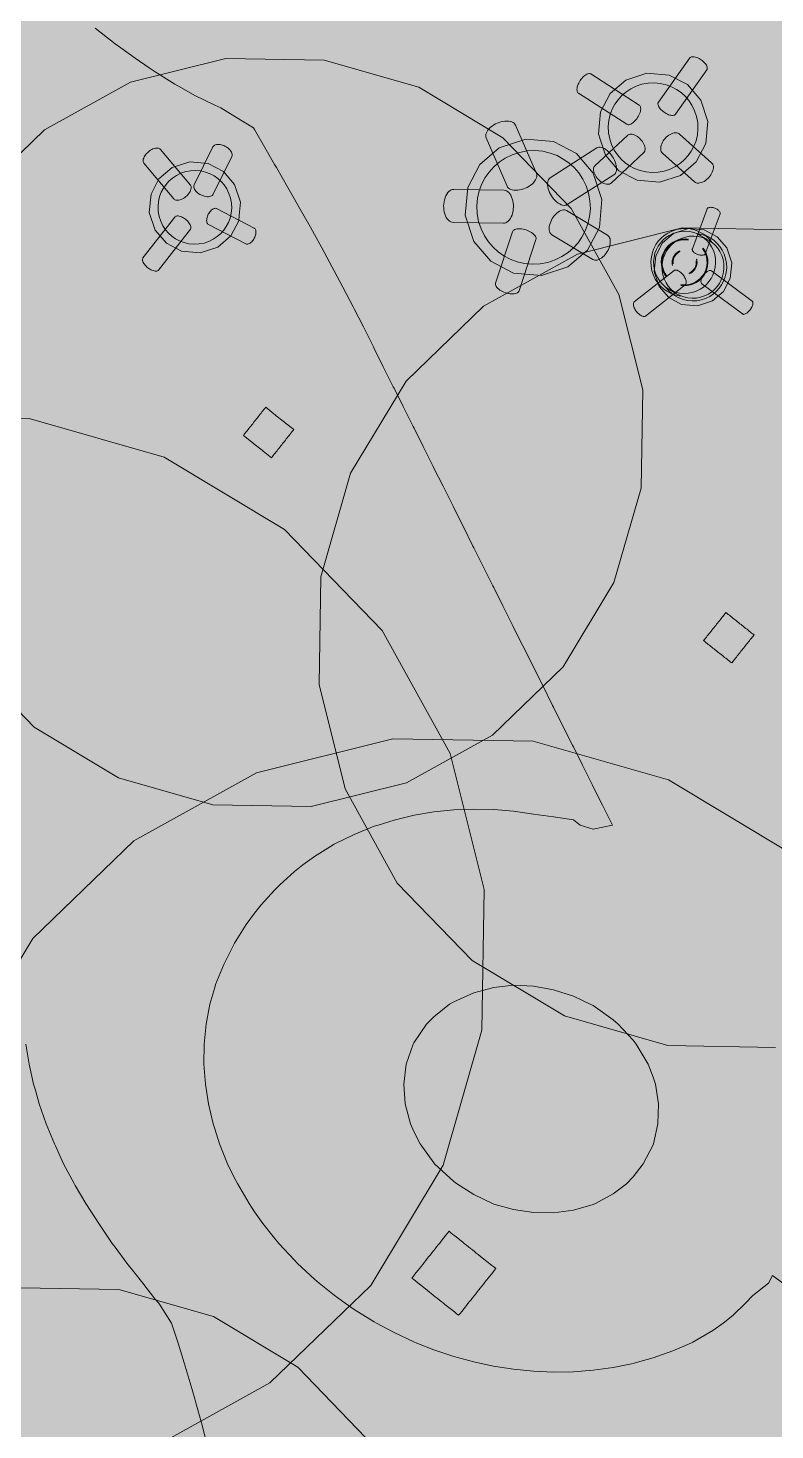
# Model space of a CAD drawing. Header units: millimetres. Extents: x -146962 to 322503, y -183624 to 284367.
# Drawn here: x 111258 to 115007, y 33563 to 40599 of the extents above; entities that cross this region are included whole.
import ezdxf

# ---------------------------------------------------------------- set-up
doc = ezdxf.new("R2010")
doc.units = ezdxf.units.MM
doc.layers.add('06_部屋の色', color=8, linetype='Continuous', lineweight=0)
doc.layers.add('30_敷地・外構', color=8, linetype='Continuous', lineweight=9)

msp = doc.modelspace()

# ---------------------------------------------------------------- hatches: boundary and pattern name
at = {"layer": '06_部屋の色', "true_color": 0xdde9cf}
msp.add_hatch(color=8, dxfattribs=at).paths.add_polyline_path([(83510.2, 29400.8), (83510.3, 31670.6), (83754.2, 32064.6), (83999.1, 32458.1), (84244.9, 32850.9), (84491.7, 33243.1), (84739.4, 33634.8), (84988.1, 34025.8), (85237.8, 34416.3), (85488.3, 34806.1), (85739.9, 35195.3), (85992.4, 35583.9), (86245.8, 35971.8), (86500.2, 36359.2), (86755.5, 36745.9), (87011.8, 37132), (87269, 37517.5), (87527.2, 37902.4), (87786.3, 38286.6), (88046.3, 38670.2), (88307.2, 39053.2), (88569.1, 39435.5), (88832, 39817.2), (89095.7, 40198.2), (89360.4, 40578.6), (89626, 40958.3), (89892.5, 41337.4), (90160, 41715.9), (90428.4, 42093.7), (90697.7, 42470.8), (90967.9, 42847.3), (91239, 43223.1), (91511.1, 43598.3), (91784.1, 43972.8), (92058, 44346.6), (92332.7, 44719.7), (92608.4, 45092.2), (92885.1, 45464), (93162.6, 45835.2), (93441, 46205.6), (93720.3, 46575.4), (94000.5, 46944.5), (94281.7, 47312.9), (94563.7, 47680.6), (94846.6, 48047.7), (95130.4, 48414), (95415.1, 48779.7), (95700.7, 49144.6), (95987.2, 49508.9), (96274.5, 49872.4), (96562.8, 50235.3), (96851.9, 50597.4), (97142, 50958.9), (97432.9, 51319.6), (97724.6, 51679.7), (98017.3, 52039), (98310.8, 52397.6), (98605.2, 52755.5), (98900.5, 53112.6), (99196.7, 53469.1), (99493.7, 53824.8), (99791.6, 54179.8), (100090.3, 54534), (100389.9, 54887.6), (100690.4, 55240.4), (100991.8, 55592.4), (101293.9, 55943.8), (101597, 56294.4), (101900.9, 56644.2), (102205.6, 56993.3), (102511.3, 57341.7), (102817.7, 57689.3), (103125, 58036.2), (103433.2, 58382.3), (103742.1, 58727.7), (104052, 59072.3), (104362.6, 59416.2), (104674.1, 59759.3), (104986.5, 60101.6), (105299.7, 60443.2), (105613.7, 60784), (105928.5, 61124.1), (106244.2, 61463.4), (106560.7, 61801.9), (106878, 62139.6), (107196.1, 62476.6), (107515.1, 62812.7), (107834.9, 63148.1), (108155.5, 63482.8), (108476.9, 63816.6), (108799.1, 64149.7), (109122.2, 64481.9), (109446, 64813.4), (109770.7, 65144.1), (110096.1, 65474), (110422.4, 65803.1), (110749.4, 66131.4), (111077.3, 66458.9), (111406, 66785.6), (111735.4, 67111.5), (112065.7, 67436.6), (112396.7, 67760.9), (112728.6, 68084.4), (113061.2, 68407.1), (113394.6, 68728.9), (113728.8, 69050), (114063.8, 69370.2), (114399.5, 69689.6), (114736, 70008.2), (115073.4, 70326), (115411.4, 70642.9), (115750.3, 70959.1), (116089.9, 71274.4), (116430.3, 71588.8), (116771.5, 71902.5), (117113.4, 72215.3), (117456.1, 72527.2), (117799.5, 72838.4), (118596.9, 72838.3), (118594.5, 29398.9)])
at = {"layer": '30_敷地・外構', "true_color": 0xcfe0b8}
for points in [[(110731.7, 39322.9), (110985.9, 39745.8), (111340.8, 40088.5), (111772.3, 40327.7), (112251, 40447.1), (112744.3, 40438.5), (113218.6, 40302.5), (113641.5, 40048.4), (113984.3, 39693.5), (114223.5, 39261.9), (114342.8, 38783.2), (114334.2, 38289.9), (114198.2, 37815.6), (113944.1, 37392.7), (113589.2, 37049.9), (113157.7, 36810.7), (112678.9, 36691.4), (112185.6, 36700), (111711.3, 36836), (111288.4, 37090.1), (110945.7, 37445), (110706.5, 37876.5), (110587.1, 38355.3), (110595.7, 38848.6)], [(114016.3, 39465.1), (114540.6, 39595.8), (115080.9, 39586.4), (115600.3, 39437.4), (116063.5, 39159.1), (116438.9, 38770.4), (116700.9, 38297.8), (116831.6, 37773.4), (116822.2, 37233.1), (116673.2, 36713.7), (116394.9, 36250.5), (116006.2, 35875.1), (115533.6, 35613.1), (115009.3, 35482.4), (114469, 35491.8), (113949.5, 35640.8), (113486.3, 35919.1), (113110.9, 36307.8), (112849, 36780.5), (112718.2, 37304.8), (112727.7, 37845.1), (112876.6, 38364.5), (113154.9, 38827.7), (113543.6, 39203.1)], [(109875.3, 38481.5), (110559.2, 38652), (111263.9, 38639.7), (111941.5, 38445.4), (112545.6, 38082.4), (113035.3, 37575.3), (113377, 36958.9), (113547.5, 36275), (113535.2, 35570.2), (113340.9, 34892.7), (112977.9, 34288.5), (112470.9, 33798.9), (111854.4, 33457.2), (111170.5, 33286.7), (110465.8, 33299), (109788.2, 33493.3), (109184.1, 33856.3), (108694.4, 34363.3), (108352.7, 34979.8), (108182.2, 35663.7), (108194.5, 36368.4), (108388.8, 37045.9), (108751.8, 37650.1), (109258.8, 38139.7)], [(112380.5, 38607.7), (112385.2, 38613.5), (112389.9, 38619.4), (112394.6, 38625.3), (112399.2, 38631.1), (112403.9, 38637), (112408.6, 38642.9), (112413.2, 38648.7), (112417.9, 38654.6), (112422.6, 38660.5), (112427.2, 38666.3), (112431.9, 38672.2), (112436.6, 38678.1), (112441.2, 38684), (112445.9, 38689.8), (112450.6, 38695.7), (112491.7, 38663), (112497.5, 38658.3), (112503.4, 38653.7), (112538.6, 38625.7), (112544.5, 38621), (112550.4, 38616.3), (112591.4, 38583.6), (112586.8, 38577.8), (112582.1, 38571.9), (112577.4, 38566), (112572.8, 38560.2), (112568.1, 38554.3), (112563.4, 38548.4), (112558.8, 38542.6), (112554.1, 38536.7), (112549.4, 38530.8), (112544.8, 38524.9), (112540.1, 38519.1), (112535.4, 38513.2), (112530.8, 38507.3), (112526.1, 38501.5), (112521.4, 38495.6), (112516.7, 38489.7), (112512.1, 38483.9), (112507.4, 38478), (112502.7, 38472.1), (112498.1, 38466.3), (112493.4, 38460.4), (112488.7, 38454.5), (112484.1, 38448.6), (112479.4, 38442.8), (112438.3, 38475.5), (112432.4, 38480.1), (112426.6, 38484.8), (112391.3, 38512.8), (112385.5, 38517.5), (112379.6, 38522.1), (112338.5, 38554.8), (112343.2, 38560.7), (112347.9, 38566.6), (112352.5, 38572.4), (112357.2, 38578.3), (112361.9, 38584.2), (112366.5, 38590), (112371.2, 38595.9), (112375.9, 38601.8)], [(114685.8, 37571.7), (114690.5, 37577.5), (114695.2, 37583.4), (114699.8, 37589.3), (114704.5, 37595.1), (114709.2, 37601), (114713.8, 37606.9), (114718.5, 37612.7), (114723.2, 37618.6), (114727.8, 37624.5), (114732.5, 37630.4), (114737.2, 37636.2), (114741.8, 37642.1), (114746.5, 37648), (114760.5, 37665.6), (114766.4, 37660.9), (114772.3, 37656.2), (114778.1, 37651.6), (114784, 37646.9), (114789.9, 37642.2), (114795.7, 37637.6), (114801.6, 37632.9), (114807.5, 37628.2), (114813.3, 37623.5), (114819.2, 37618.9), (114825.1, 37614.2), (114831, 37609.5), (114836.8, 37604.9), (114842.7, 37600.2), (114848.6, 37595.5), (114854.4, 37590.9), (114860.3, 37586.2), (114866.2, 37581.5), (114872, 37576.9), (114877.9, 37572.2), (114883.8, 37567.5), (114889.6, 37562.9), (114895.5, 37558.2), (114901.4, 37553.5), (114887.4, 37535.9), (114882.7, 37530), (114878, 37524.2), (114873.4, 37518.3), (114868.7, 37512.4), (114864, 37506.6), (114859.4, 37500.7), (114854.7, 37494.8), (114850, 37489), (114845.4, 37483.1), (114840.7, 37477.2), (114836, 37471.3), (114831.4, 37465.5), (114826.7, 37459.6), (114822, 37453.7), (114817.3, 37447.9), (114812.7, 37442), (114808, 37436.1), (114803.3, 37430.3), (114789.3, 37412.6), (114783.5, 37417.3), (114777.6, 37422), (114771.7, 37426.7), (114765.9, 37431.3), (114760, 37436), (114754.1, 37440.7), (114748.2, 37445.3), (114742.4, 37450), (114736.5, 37454.7), (114730.6, 37459.3), (114724.8, 37464), (114718.9, 37468.7), (114713, 37473.3), (114707.2, 37478), (114701.3, 37482.7), (114695.4, 37487.3), (114689.6, 37492), (114683.7, 37496.7), (114677.8, 37501.4), (114671.9, 37506), (114666.1, 37510.7), (114660.2, 37515.4), (114654.3, 37520), (114648.5, 37524.7), (114662.5, 37542.3), (114667.1, 37548.2), (114671.8, 37554), (114676.5, 37559.9), (114681.1, 37565.8)], [(112405.2, 36861.3), (113089.1, 37031.8), (113793.8, 37019.5), (114471.4, 36825.2), (115075.5, 36462.2), (115565.2, 35955.2), (115906.9, 35338.7), (116077.4, 34654.8), (116065.1, 33950.1), (115870.8, 33272.6), (115507.8, 32668.4), (115000.8, 32178.8), (114384.3, 31837.1), (113700.4, 31666.5), (112995.7, 31678.8), (112318.1, 31873.1), (111714, 32236.1), (111224.3, 32743.2), (110882.6, 33359.6), (110712.1, 34043.5), (110724.4, 34748.3), (110918.7, 35425.8), (111281.7, 36030), (111788.7, 36519.6)], [(113238.5, 34393.6), (113246.2, 34403.4), (113254, 34413.2), (113261.8, 34423), (113269.6, 34432.8), (113277.4, 34442.6), (113285.1, 34452.3), (113292.9, 34462.1), (113300.7, 34471.9), (113308.5, 34481.7), (113316.3, 34491.5), (113324, 34501.3), (113331.8, 34511), (113355.2, 34540.4), (113363, 34550.2), (113370.7, 34560), (113380.5, 34552.2), (113390.3, 34544.4), (113400.1, 34536.6), (113439.2, 34505.5), (113449, 34497.7), (113458.8, 34489.9), (113468.6, 34482.1), (113478.3, 34474.4), (113488.1, 34466.6), (113497.9, 34458.8), (113507.7, 34451), (113517.5, 34443.2), (113527.3, 34435.5), (113537, 34427.7), (113576.2, 34396.5), (113586, 34388.8), (113595.7, 34381), (113605.5, 34373.2), (113597.7, 34363.4), (113590, 34353.6), (113566.6, 34324.3), (113558.8, 34314.5), (113551.1, 34304.7), (113543.3, 34294.9), (113535.5, 34285.2), (113527.7, 34275.4), (113519.9, 34265.6), (113512.1, 34255.8), (113504.4, 34246), (113496.6, 34236.2), (113488.8, 34226.5), (113481, 34216.7), (113473.2, 34206.9), (113465.5, 34197.1), (113457.7, 34187.3), (113434.3, 34158), (113426.5, 34148.2), (113418.8, 34138.4), (113409, 34146.2), (113399.2, 34154), (113389.4, 34161.8), (113350.3, 34192.9), (113340.5, 34200.7), (113330.7, 34208.4), (113320.9, 34216.2), (113311.2, 34224), (113301.4, 34231.8), (113291.6, 34239.6), (113281.8, 34247.4), (113272, 34255.1), (113262.2, 34262.9), (113252.5, 34270.7), (113213.3, 34301.8), (113203.5, 34309.6), (113193.8, 34317.4), (113184, 34325.2), (113191.8, 34335), (113199.5, 34344.7), (113222.9, 34374.1), (113230.7, 34383.9)], [(111220.7, 34277.1), (111714, 34268.5), (112188.3, 34132.5), (112611.2, 33878.4), (112953.9, 33523.5), (113193.1, 33092), (113312.5, 32613.2), (113303.9, 32119.9), (113167.9, 31645.7), (112913.8, 31222.7), (112558.9, 30880), (112127.3, 30640.8), (111648.6, 30521.4), (111155.3, 30530.1), (110681, 30666), (110258.1, 30920.2), (109915.4, 31275.1), (109676.2, 31706.6), (109556.8, 32185.3), (109565.4, 32678.7), (109701.4, 33152.9), (109955.5, 33575.8), (110310.4, 33918.6), (110742, 34157.8)]]:
    msp.add_hatch(color=8, dxfattribs=at).paths.add_polyline_path(points)

# ---------------------------------------------------------------- linework, layer by layer
at = {"layer": '30_敷地・外構'}
for points in [[(115046, 34299.1), (114994.8, 34338.1), (114974.9, 34299.1), (114894.7, 34237.5), (114859, 34199.1), (114794.7, 34137.5), (114746.6, 34099.1), (114694.7, 34061.6), (114594.7, 34003.8), (114584.8, 33999.1), (114494.7, 33960.2), (114394.7, 33924.5), (114305.2, 33899.1), (114294.7, 33896.4), (114194.7, 33876.2), (114094.7, 33862.4), (113994.7, 33854.8), (113894.7, 33853.2), (113794.7, 33857.4), (113694.7, 33867.4), (113594.7, 33882.9), (113517.6, 33899.2), (113494.7, 33904.3), (113394.7, 33932.1), (113294.7, 33965.6), (113208.9, 33999.2), (113194.7, 34005.1), (113094.7, 34052.3), (113006.1, 34099.2), (112994.7, 34105.6), (112894.7, 34168.1), (112849, 34199.2), (112794.7, 34239.2), (112719.3, 34299.2), (112694.8, 34320.5), (112609.8, 34399.2), (112594.8, 34414.6), (112516.4, 34499.2), (112494.8, 34525.3), (112436.2, 34599.2), (112394.8, 34658.4), (112367.2, 34699.2), (112308.5, 34799.2), (112294.8, 34826.6), (112259.3, 34899.2), (112218.9, 34999.2), (112194.8, 35074.2), (112186.8, 35099.3), (112163.3, 35199.3), (112147.8, 35299.3), (112140.5, 35399.3), (112141.6, 35499.3), (112151.5, 35599.3), (112170.5, 35699.3), (112194.8, 35784), (112199.4, 35799.3), (112239.7, 35899.2), (112290.3, 35999.2), (112294.8, 36007), (112352.8, 36099.2), (112394.9, 36156.9), (112428.4, 36199.2), (112494.9, 36272.8), (112521.2, 36299.2), (112594.9, 36365.2), (112637.7, 36399.2), (112694.9, 36440.4), (112789.5, 36499.2), (112794.9, 36502.3), (112894.9, 36551.9), (112994.9, 36592.6), (113014.8, 36599.2), (113094.9, 36624.1), (113194.9, 36647.8), (113294.9, 36664.6), (113394.9, 36674.8), (113494.9, 36678.6), (113594.9, 36676.3), (113694.9, 36668.2), (113794.9, 36654.2), (113894.9, 36640.4), (113994.9, 36624.9), (114029.4, 36599.1), (114094.9, 36578.9), (114190.4, 36599.1), (114140.8, 36699.1), (114094.9, 36791), (114090.8, 36799.1), (114040.8, 36899.1), (113994.9, 36991), (113990.8, 36999.2), (113940.8, 37099.2), (113894.9, 37191), (113890.8, 37199.2), (113840.8, 37299.2), (113794.9, 37391), (113790.8, 37399.2), (113740.8, 37499.2), (113694.9, 37591), (113690.8, 37599.2), (113640.9, 37699.2), (113594.9, 37791), (113590.9, 37799.2), (113540.9, 37899.2), (113495, 37991), (113490.9, 37999.2), (113440.9, 38099.2), (113395, 38191), (113390.9, 38199.2), (113340.9, 38299.2), (113295, 38391), (113290.9, 38399.2), (113240.9, 38499.2), (113195, 38591), (113190.9, 38599.2), (113140.9, 38699.2), (113095, 38791), (113090.9, 38799.2), (113040.9, 38899.2), (112995, 38991), (112990.9, 38999.2), (112940.9, 39099.2), (112895, 39189.5), (112890.1, 39199.2), (112838.1, 39299.2), (112795, 39380.3), (112784.9, 39399.2), (112730.6, 39499.2), (112695, 39563.3), (112675, 39599.2), (112618.3, 39699.2), (112595, 39739.9), (112561.1, 39799.2), (112504, 39899.2), (112495.1, 39914.9), (112446.9, 39999.2), (112395.1, 40089.9), (112389.7, 40099.2), (112295.1, 40154.5), (112226, 40199.2), (112195.1, 40212.2), (112095.1, 40261.4), (112027.7, 40299.3), (111995.1, 40317.5), (111895.1, 40379.5), (111866.1, 40399.3), (111795.1, 40447.2), (111724.2, 40499.3), (111695.1, 40520.4), (111595.1, 40598.8), (111594.5, 40599.3)], [(110985.9, 39745.8), (111340.8, 40088.5), (111772.3, 40327.7), (112251, 40447.1), (112744.3, 40438.5), (113218.6, 40302.5), (113641.5, 40048.4), (113984.3, 39693.5), (114223.5, 39261.9), (114342.8, 38783.2), (114334.2, 38289.9), (114198.2, 37815.6), (113944.1, 37392.7), (113589.2, 37049.9), (113157.7, 36810.7), (112678.9, 36691.4), (112185.6, 36700), (111711.3, 36836), (111288.4, 37090.1), (110945.7, 37445)], [(114427.1, 40199), (114424, 40204), (114421.6, 40208.8), (114420.1, 40213.4), (114419.4, 40217.6), (114419.5, 40221.4), (114420.3, 40224.6), (114421.7, 40227.3), (114578.9, 40449.3), (114581, 40451.5), (114583.8, 40453.4), (114587.3, 40454.7), (114591.5, 40455.4), (114596.3, 40455.5), (114601.7, 40454.9), (114607.4, 40453.6), (114613.4, 40451.7), (114619.4, 40449.2), (114625.3, 40446.3), (114630.9, 40443), (114636.1, 40439.5), (114641.1, 40435.7), (114646.1, 40431.5), (114650.8, 40427), (114655.1, 40422.1), (114658.9, 40417.1), (114662.1, 40412.1), (114664.4, 40407.3), (114666, 40402.7), (114666.7, 40398.5), (114666.6, 40394.7), (114665.8, 40391.5), (114664.3, 40388.8), (114507.1, 40166.8), (114505.1, 40164.6), (114502.3, 40162.7), (114498.8, 40161.4), (114494.6, 40160.7), (114489.7, 40160.6), (114484.4, 40161.2), (114478.6, 40162.5), (114472.7, 40164.4), (114466.7, 40166.9), (114460.8, 40169.8), (114455.2, 40173.1), (114449.9, 40176.6), (114444.9, 40180.4), (114440, 40184.6), (114435.2, 40189.2), (114430.9, 40194), (114427.1, 40199)], [(114013.1, 40286), (114012.8, 40291.2), (114013.3, 40297.1), (114014.4, 40303.4), (114016.3, 40310), (114018.7, 40316.7), (114021.6, 40323.3), (114024.9, 40329.5), (114028.5, 40335.4), (114032.4, 40341.1), (114036.8, 40346.7), (114041.5, 40352.1), (114046.6, 40357.1), (114051.8, 40361.5), (114057.1, 40365.1), (114062.3, 40368), (114067.2, 40369.9), (114071.8, 40370.9), (114075.8, 40371), (114079.4, 40370.2), (114082.3, 40368.8), (114325.2, 40212.2), (114327.7, 40210.1), (114329.9, 40207.2), (114331.4, 40203.5), (114332.4, 40198.9), (114332.7, 40193.6), (114332.3, 40187.8), (114331.1, 40181.4), (114329.3, 40174.8), (114326.8, 40168.2), (114323.9, 40161.6), (114320.6, 40155.3), (114317, 40149.4), (114313.1, 40143.8), (114308.8, 40138.1), (114304, 40132.8), (114299, 40127.8), (114293.7, 40123.4), (114288.4, 40119.7), (114283.3, 40116.9), (114278.3, 40115), (114273.8, 40114), (114269.7, 40113.9), (114266.2, 40114.6), (114263.2, 40116.1), (114020.3, 40272.6), (114017.8, 40274.7), (114015.7, 40277.7), (114014.1, 40281.4), (114013.1, 40286)], [(114257.5, 40338.4), (114257.5, 40338.4), (114363.8, 40373.4), (114475.3, 40363.2), (114566.9, 40315.1), (114634.3, 40236.7), (114634.3, 40236.7), (114669.3, 40130.4), (114659.1, 40018.9), (114611.1, 39927.3), (114532.7, 39859.9), (114532.7, 39859.9), (114532.7, 39859.9), (114426.3, 39824.9), (114314.8, 39835.1), (114223.3, 39883.1), (114155.8, 39961.5), (114129.5, 40041.6), (114120.8, 40067.9), (114131, 40179.4), (114179.1, 40270.9), (114257.5, 40338.4)], [(114203.4, 40217), (114219, 40239.2), (114237.1, 40259.4), (114258.5, 40277.9), (114282.9, 40294.2), (114310, 40307.4), (114339.1, 40317.1), (114369.6, 40322.7), (114400.6, 40324.1), (114431.1, 40321.2), (114460.5, 40314.4), (114487.9, 40304.1), (114512.9, 40290.8), (114535.1, 40275.2), (114555.3, 40257.1), (114573.9, 40235.7), (114590.1, 40211.3), (114603.4, 40184.2), (114613, 40155.1), (114618.6, 40124.6), (114620, 40093.6), (114617.2, 40063.1), (114610.4, 40033.7), (114600, 40006.3), (114586.7, 39981.3), (114571.2, 39959.1), (114553, 39938.9), (114531.6, 39920.3), (114507.2, 39904.1), (114480.2, 39890.8), (114451, 39881.2), (114420.5, 39875.6), (114389.6, 39874.2), (114359, 39877), (114329.7, 39883.8), (114302.2, 39894.2), (114277.2, 39907.5), (114255, 39923), (114234.8, 39941.2), (114216.3, 39962.6), (114200, 39987), (114186.8, 40014), (114177.1, 40043.2), (114171.5, 40073.7), (114170.1, 40104.6), (114173, 40135.2), (114179.8, 40164.5), (114190.1, 40192), (114203.4, 40217)], [(113557.3, 40048.8), (113555.7, 40054), (113555.2, 40059.8), (113555.9, 40066.2), (113558, 40073), (113561.4, 40080.1), (113566.2, 40087.3), (113572.3, 40094.3), (113579.3, 40101), (113587.2, 40107.2), (113595.6, 40112.8), (113604.3, 40117.7), (113613, 40121.8), (113622, 40125.3), (113631.5, 40128.3), (113641.3, 40130.5), (113651.3, 40132), (113661, 40132.5), (113670.2, 40132.1), (113678.7, 40130.6), (113686.3, 40128.3), (113692.6, 40125.1), (113697.8, 40121.3), (113701.7, 40116.9), (113704.4, 40112.1), (113809.2, 39868.6), (113810.8, 39863.4), (113811.4, 39857.6), (113810.6, 39851.2), (113808.6, 39844.3), (113805.1, 39837.3), (113800.3, 39830.1), (113794.3, 39823.1), (113787.2, 39816.4), (113779.3, 39810.2), (113770.9, 39804.6), (113762.2, 39799.7), (113753.5, 39795.6), (113744.5, 39792.1), (113735, 39789.1), (113725.2, 39786.9), (113715.3, 39785.4), (113705.5, 39784.9), (113696.3, 39785.3), (113687.8, 39786.7), (113680.3, 39789.1), (113673.9, 39792.3), (113668.7, 39796.1), (113664.9, 39800.5), (113662.2, 39805.3), (113557.3, 40048.8)], [(113623.1, 39998.2), (113756, 40041.9), (113895.4, 40029.3), (114009.8, 39969.2), (114094.1, 39871.2), (114094.1, 39871.2), (114137.8, 39738.2), (114125.1, 39598.9), (114065, 39484.4), (113967, 39400.1), (113834.1, 39356.4), (113694.7, 39369.1), (113580.3, 39429.2), (113496, 39527.2), (113452.3, 39660.1), (113464.9, 39799.5), (113525, 39913.9), (113623.1, 39998.2)], [(114095.9, 39890.5), (114096.6, 39895.9), (114098.1, 39900.5), (114100.2, 39904.4), (114102.9, 39907.5), (114266.9, 40060.6), (114270.2, 40063.1), (114274.2, 40065), (114279, 40066.1), (114284.3, 40066.5), (114290.2, 40065.9), (114296.5, 40064.4), (114302.9, 40062), (114309.4, 40058.8), (114315.8, 40054.9), (114321.8, 40050.5), (114327.4, 40045.7), (114332.4, 40040.6), (114337.1, 40035.2), (114341.5, 40029.3), (114345.6, 40023), (114349, 40016.4), (114351.8, 40009.8), (114353.7, 40003.1), (114354.7, 39996.8), (114354.9, 39990.9), (114354.2, 39985.5), (114352.7, 39980.9), (114350.5, 39977), (114347.8, 39973.9), (114183.9, 39820.8), (114180.6, 39818.3), (114176.5, 39816.4), (114171.8, 39815.3), (114166.5, 39814.9), (114160.6, 39815.5), (114154.3, 39817), (114147.8, 39819.4), (114141.3, 39822.6), (114135, 39826.5), (114129, 39830.9), (114123.4, 39835.7), (114118.4, 39840.8), (114113.7, 39846.2), (114109.2, 39852.1), (114105.2, 39858.4), (114101.8, 39865), (114099, 39871.7), (114097.1, 39878.3), (114096, 39884.6), (114095.9, 39890.5)], [(114433, 39996.8), (114433.8, 40003.8), (114435.6, 40011.1), (114438.3, 40018.6), (114441.8, 40025.8), (114445.9, 40032.8), (114450.5, 40039.3), (114455.4, 40045.3), (114460.8, 40050.9), (114466.7, 40056.2), (114473.2, 40061.1), (114480, 40065.4), (114487.1, 40068.9), (114494.2, 40071.5), (114501.1, 40073.1), (114507.6, 40073.7), (114513.6, 40073.3), (114518.9, 40072), (114523.5, 40069.9), (114527.3, 40067.1), (114688.5, 39923.3), (114691.7, 39919.8), (114694.3, 39915.5), (114696.2, 39910.4), (114697.3, 39904.5), (114697.5, 39897.9), (114696.6, 39890.9), (114694.8, 39883.6), (114692.1, 39876.2), (114688.7, 39868.9), (114684.5, 39861.9), (114679.9, 39855.4), (114675, 39849.4), (114669.6, 39843.9), (114663.7, 39838.5), (114657.2, 39833.6), (114650.4, 39829.3), (114643.3, 39825.8), (114636.3, 39823.2), (114629.4, 39821.6), (114622.8, 39821), (114616.9, 39821.4), (114611.5, 39822.7), (114606.9, 39824.8), (114603.1, 39827.6), (114441.9, 39971.4), (114438.7, 39974.9), (114436.1, 39979.2), (114434.2, 39984.3), (114433.1, 39990.2), (114433, 39996.8)], [(111836.3, 39941.3), (111838.1, 39946.8), (111840.7, 39952.5), (111844.1, 39958.1), (111848, 39963.6), (111852.4, 39968.9), (111857.2, 39973.7), (111862, 39978), (111867.2, 39982.1), (111872.8, 39985.8), (111878.7, 39989.3), (111884.8, 39992.2), (111891, 39994.4), (111897, 39996), (111902.7, 39996.8), (111908, 39996.8), (111912.7, 39996.1), (111916.7, 39994.7), (111920, 39992.7), (111922.6, 39990.2), (112072.5, 39810.8), (112074.5, 39807.8), (112075.9, 39804.2), (112076.6, 39800), (112076.5, 39795.3), (112075.5, 39790.1), (112073.7, 39784.6), (112071.1, 39778.9), (112067.8, 39773.3), (112063.8, 39767.8), (112059.4, 39762.5), (112054.7, 39757.7), (112049.8, 39753.4), (112044.7, 39749.3), (112039.1, 39745.6), (112033.2, 39742.1), (112027.1, 39739.2), (112020.9, 39736.9), (112014.8, 39735.4), (112009.1, 39734.6), (112003.8, 39734.6), (111999.2, 39735.3), (111995.2, 39736.7), (111991.9, 39738.7), (111989.3, 39741.2), (111839.3, 39920.6), (111837.3, 39923.6), (111836, 39927.2), (111835.3, 39931.4), (111835.4, 39936.1), (111836.3, 39941.3)], [(112185, 40002.3), (112187, 40005.4), (112189.8, 40008.3), (112193.4, 40010.8), (112197.8, 40012.7), (112202.9, 40014.1), (112208.6, 40014.9), (112214.8, 40014.9), (112221.3, 40014.3), (112227.8, 40013.1), (112234.3, 40011.2), (112240.5, 40009), (112246.3, 40006.3), (112252, 40003.3), (112257.6, 39999.8), (112263, 39995.7), (112267.9, 39991.3), (112272.4, 39986.6), (112276.1, 39981.6), (112279, 39976.6), (112281, 39971.7), (112282.1, 39967), (112282.4, 39962.7), (112281.8, 39958.7), (112280.5, 39955.2), (112187, 39765.4), (112185, 39762.3), (112182.2, 39759.4), (112178.6, 39756.9), (112174.2, 39755), (112169.1, 39753.6), (112163.4, 39752.8), (112157.2, 39752.8), (112150.7, 39753.4), (112144.2, 39754.7), (112137.7, 39756.5), (112131.5, 39758.7), (112125.7, 39761.4), (112120, 39764.4), (112114.4, 39767.9), (112109, 39772), (112104, 39776.4), (112099.6, 39781.1), (112095.9, 39786.1), (112093, 39791.1), (112091, 39796), (112089.9, 39800.7), (112089.6, 39805), (112090.2, 39809), (112091.5, 39812.5), (112185, 40002.3)], [(113552.3, 39848.4), (113572, 39876.6), (113595, 39902.1), (113622, 39925.6), (113653, 39946.2), (113687.3, 39963), (113724.2, 39975.2), (113762.8, 39982.3), (113802, 39984.1), (113840.7, 39980.5), (113877.9, 39971.9), (113912.7, 39958.8), (113944.3, 39941.9), (113972.5, 39922.2), (113998, 39899.2), (114021.5, 39872.2), (114042.1, 39841.2), (114058.9, 39807), (114071.1, 39770), (114078.2, 39731.4), (114080, 39692.2), (114076.4, 39653.5), (114067.7, 39616.3), (114054.6, 39581.5), (114037.8, 39549.9), (114018.1, 39521.7), (113995.1, 39496.2), (113968, 39472.7), (113937.1, 39452.1), (113902.8, 39435.3), (113865.9, 39423.1), (113827.3, 39416), (113788.1, 39414.2), (113749.4, 39417.8), (113712.2, 39426.5), (113677.4, 39439.6), (113645.8, 39456.4), (113617.6, 39476.1), (113592.1, 39499.1), (113568.6, 39526.2), (113548, 39557.1), (113531.2, 39591.4), (113519, 39628.3), (113511.9, 39666.9), (113510.1, 39706.1), (113513.7, 39744.8), (113522.4, 39782), (113535.4, 39816.8), (113552.3, 39848.4)], [(113871.6, 39783.1), (113868.5, 39792.6), (113866.3, 39802), (113865.1, 39811.1), (113865, 39819.6), (113865.9, 39827.3), (113867.9, 39833.9), (113870.7, 39839.5), (113874.2, 39843.9), (113878.3, 39847.2), (114112.1, 39997.2), (114116.8, 39999.6), (114122.2, 40000.9), (114128.5, 40001.1), (114135.4, 40000.1), (114142.7, 39997.7), (114150.4, 39994.1), (114158.2, 39989.2), (114165.8, 39983.3), (114173.1, 39976.6), (114179.9, 39969.2), (114186.1, 39961.4), (114191.5, 39953.5), (114196.4, 39945.3), (114200.9, 39936.4), (114204.8, 39927.2), (114207.9, 39917.7), (114210.1, 39908.3), (114211.3, 39899.2), (114211.4, 39890.7), (114210.5, 39883), (114208.5, 39876.4), (114205.7, 39870.8), (114202.2, 39866.3), (114198.1, 39863), (113964.3, 39713.1), (113959.6, 39710.7), (113954.2, 39709.4), (113947.9, 39709.2), (113941, 39710.2), (113933.7, 39712.5), (113926, 39716.2), (113918.2, 39721), (113910.6, 39727), (113903.3, 39733.7), (113896.5, 39741.1), (113890.3, 39748.9), (113884.9, 39756.8), (113880, 39765), (113875.5, 39773.9), (113871.6, 39783.1)], [(111980.4, 39898.6), (112069, 39927.8), (112161.9, 39919.3), (112238.2, 39879.3), (112294.4, 39813.9), (112323.6, 39725.3), (112317.5, 39658.4), (112315.1, 39632.4), (112275, 39556.1), (112209.7, 39499.9), (112121.1, 39470.7), (112028.2, 39479.2), (111951.9, 39519.3), (111895.7, 39584.6), (111866.5, 39673.2), (111875, 39766.1), (111915, 39842.4), (111980.4, 39898.6)], [(111937.5, 39796.2), (111950.3, 39814.4), (111965.2, 39831), (111982.7, 39846.3), (112002.8, 39859.6), (112025.1, 39870.5), (112049, 39878.4), (112074.1, 39883.1), (112099.6, 39884.2), (112124.7, 39881.9), (112148.8, 39876.3), (112171.4, 39867.8), (112191.9, 39856.8), (112210.2, 39844), (112226.8, 39829.1), (112242.1, 39811.6), (112255.4, 39791.5), (112266.3, 39769.2), (112274.2, 39745.3), (112278.9, 39720.2), (112280, 39694.7), (112277.7, 39669.6), (112272.1, 39645.5), (112263.6, 39622.9), (112252.6, 39602.4), (112239.8, 39584.1), (112224.9, 39567.5), (112207.3, 39552.2), (112187.3, 39538.9), (112165, 39528), (112141, 39520.1), (112116, 39515.4), (112090.5, 39514.3), (112065.4, 39516.6), (112041.3, 39522.2), (112018.7, 39530.7), (111998.1, 39541.7), (111979.9, 39554.5), (111963.3, 39569.4), (111948, 39587), (111934.7, 39607), (111923.8, 39629.3), (111915.9, 39653.3), (111911.2, 39678.3), (111910.1, 39703.8), (111912.4, 39728.9), (111918, 39753), (111926.5, 39775.6), (111937.5, 39796.2)], [(113344.8, 39687.1), (113343.9, 39697.4), (113343.7, 39707.3), (113344.3, 39717.3), (113345.6, 39727.5), (113347.7, 39737.8), (113350.7, 39747.7), (113354.5, 39757.1), (113359.1, 39765.6), (113364.3, 39773), (113370, 39779.1), (113375.9, 39783.8), (113382.1, 39787), (113388.1, 39788.7), (113394, 39789.2), (113646.6, 39784.7), (113652.4, 39784), (113658.4, 39781.9), (113664.4, 39778.5), (113670.2, 39773.7), (113675.7, 39767.4), (113680.6, 39759.8), (113684.9, 39751.1), (113688.3, 39741.6), (113691, 39731.5), (113692.7, 39721.2), (113693.7, 39711), (113693.8, 39701), (113693.3, 39691), (113692, 39680.8), (113689.9, 39670.6), (113686.9, 39660.6), (113683.1, 39651.2), (113678.5, 39642.7), (113673.3, 39635.3), (113667.6, 39629.2), (113661.6, 39624.6), (113655.5, 39621.4), (113649.5, 39619.6), (113643.6, 39619.1), (113391, 39623.7), (113385.1, 39624.4), (113379.1, 39626.4), (113373.1, 39629.8), (113367.3, 39634.7), (113361.9, 39641), (113357, 39648.6), (113352.7, 39657.2), (113349.2, 39666.8), (113346.6, 39676.8), (113344.8, 39687.1)], [(112154.1, 39633.1), (112154.3, 39638.2), (112155, 39643.6), (112156.3, 39649), (112157.9, 39654.4), (112160, 39659.5), (112162.3, 39664.4), (112164.9, 39669.1), (112168, 39673.7), (112171.4, 39678.2), (112175.1, 39682.3), (112179.1, 39686), (112183.1, 39689.1), (112187.2, 39691.6), (112191.2, 39693.2), (112195, 39694.2), (112198.5, 39694.4), (112201.6, 39693.9), (112204.4, 39692.9), (112392.5, 39595.3), (112394.9, 39593.7), (112397.1, 39591.4), (112399, 39588.4), (112400.4, 39584.8), (112401.3, 39580.6), (112401.7, 39575.8), (112401.5, 39570.7), (112400.7, 39565.3), (112399.5, 39559.9), (112397.8, 39554.5), (112395.8, 39549.4), (112393.4, 39544.5), (112390.8, 39539.8), (112387.8, 39535.2), (112384.4, 39530.7), (112380.6, 39526.6), (112376.7, 39522.9), (112372.6, 39519.8), (112368.5, 39517.3), (112364.5, 39515.6), (112360.7, 39514.7), (112357.2, 39514.5), (112354.1, 39515), (112351.4, 39516), (112163.3, 39613.6), (112160.8, 39615.2), (112158.6, 39617.5), (112156.8, 39620.5), (112155.4, 39624.1), (112154.4, 39628.3), (112154.1, 39633.1)], [(113873.2, 39593.6), (113873.9, 39601.8), (113875.5, 39610.3), (113877.9, 39618.9), (113881.1, 39627.3), (113884.8, 39635.3), (113888.9, 39642.7), (113893.6, 39649.9), (113898.9, 39657), (113904.8, 39663.7), (113911.3, 39669.9), (113918, 39675.3), (113925, 39679.7), (113931.9, 39683), (113938.6, 39685.2), (113944.9, 39686.2), (113950.6, 39686.1), (113955.8, 39684.9), (113960.2, 39682.8), (114166.3, 39559), (114170.2, 39556), (114173.7, 39552), (114176.5, 39547), (114178.6, 39541), (114179.8, 39534.1), (114180.1, 39526.4), (114179.5, 39518.2), (114177.9, 39509.7), (114175.4, 39501.1), (114172.3, 39492.7), (114168.6, 39484.7), (114164.4, 39477.2), (114159.8, 39470.1), (114154.4, 39463), (114148.5, 39456.3), (114142.1, 39450.1), (114135.3, 39444.7), (114128.4, 39440.3), (114121.5, 39436.9), (114114.8, 39434.8), (114108.5, 39433.8), (114102.7, 39433.9), (114097.6, 39435.1), (114093.1, 39437.2), (113887, 39561), (113883.1, 39564), (113879.7, 39567.9), (113876.8, 39573), (113874.8, 39579), (113873.5, 39585.9), (113873.2, 39593.6)], [(114610.7, 39466.1), (114606.9, 39468.3), (114603.3, 39470.6), (114600, 39473.2), (114597.2, 39475.9), (114594.9, 39478.7), (114593.1, 39481.4), (114592, 39484.1), (114591.4, 39486.6), (114591.4, 39488.9), (114591.9, 39490.9), (114665.8, 39691.2), (114666.7, 39693.1), (114668.2, 39694.8), (114670.3, 39696.3), (114672.9, 39697.6), (114676, 39698.6), (114679.5, 39699.1), (114683.5, 39699.4), (114687.6, 39699.2), (114691.9, 39698.7), (114696.2, 39697.8), (114700.4, 39696.7), (114704.3, 39695.4), (114708.2, 39693.8), (114712.1, 39692), (114715.9, 39689.8), (114719.5, 39687.4), (114722.8, 39684.9), (114725.6, 39682.1), (114727.9, 39679.4), (114729.7, 39676.6), (114730.9, 39674), (114731.4, 39671.5), (114731.4, 39669.2), (114730.9, 39667.2), (114657, 39466.8), (114656.1, 39465), (114654.6, 39463.3), (114652.6, 39461.7), (114650, 39460.5), (114646.8, 39459.5), (114643.3, 39458.9), (114639.3, 39458.7), (114635.2, 39458.9), (114630.9, 39459.4), (114626.6, 39460.2), (114622.4, 39461.4), (114618.5, 39462.7), (114614.6, 39464.3), (114610.7, 39466.1)], [(111832, 39436.2), (111832.3, 39439.7), (111833.2, 39442.8), (111834.7, 39445.3), (111994.6, 39650.7), (111996.7, 39652.8), (111999.4, 39654.4), (112002.8, 39655.5), (112006.8, 39656.1), (112011.4, 39656), (112016.4, 39655.2), (112021.8, 39653.7), (112027.4, 39651.7), (112032.9, 39649.1), (112038.4, 39646.1), (112043.5, 39642.8), (112048.3, 39639.2), (112052.9, 39635.5), (112057.4, 39631.3), (112061.7, 39626.7), (112065.5, 39622), (112068.9, 39617.1), (112071.6, 39612.2), (112073.6, 39607.5), (112074.8, 39603.1), (112075.3, 39599.1), (112075, 39595.5), (112074.1, 39592.5), (112072.6, 39590), (111912.7, 39384.5), (111910.7, 39382.5), (111907.9, 39380.8), (111904.6, 39379.7), (111900.5, 39379.2), (111895.9, 39379.3), (111890.9, 39380.1), (111885.5, 39381.5), (111879.9, 39383.6), (111874.4, 39386.2), (111869, 39389.2), (111863.8, 39392.5), (111859, 39396), (111854.4, 39399.8), (111849.9, 39404), (111845.7, 39408.5), (111841.8, 39413.3), (111838.4, 39418.2), (111835.7, 39423), (111833.7, 39427.7), (111832.5, 39432.2), (111832, 39436.2)], [(113604.1, 39319.2), (113689, 39576.2), (113690.6, 39579.6), (113693.1, 39582.7), (113696.7, 39585.5), (113701.2, 39587.9), (113706.7, 39589.8), (113713.1, 39591.1), (113720.1, 39591.7), (113727.5, 39591.6), (113735.2, 39590.9), (113742.9, 39589.7), (113750.4, 39587.9), (113757.6, 39585.8), (113764.6, 39583.2), (113771.7, 39580.2), (113778.6, 39576.6), (113785.2, 39572.5), (113791.2, 39568.2), (113796.5, 39563.5), (113800.8, 39558.7), (113804.1, 39553.9), (113806.4, 39549.3), (113807.5, 39544.9), (113807.7, 39540.9), (113807, 39537.2), (113722.1, 39280.3), (113720.5, 39276.9), (113718, 39273.8), (113714.4, 39271), (113709.9, 39268.6), (113704.4, 39266.7), (113698.1, 39265.4), (113691.1, 39264.8), (113683.6, 39264.9), (113675.9, 39265.6), (113668.2, 39266.8), (113660.7, 39268.6), (113653.5, 39270.7), (113646.5, 39273.3), (113639.4, 39276.3), (113632.5, 39279.9), (113625.9, 39283.9), (113619.9, 39288.3), (113614.6, 39293), (113610.3, 39297.8), (113607, 39302.5), (113604.8, 39307.2), (113603.6, 39311.6), (113603.4, 39315.6), (113604.1, 39319.2)], [(114016.3, 39465.1), (114540.6, 39595.8), (115080.9, 39586.4)], [(114421, 39528.8), (114434.7, 39544), (114450.8, 39558), (114469.2, 39570.3), (114489.6, 39580.4), (114511.6, 39587.7), (114534.5, 39591.9), (114557.8, 39593), (114580.8, 39590.9), (114602.9, 39585.8), (114623.5, 39578), (114642.3, 39568), (114684.2, 39543.9), (114700.8, 39532.1), (114716, 39518.5), (114729.9, 39502.4), (114742.1, 39484), (114752, 39463.6), (114759.1, 39441.6), (114763.3, 39418.6), (114764.3, 39395.2), (114762.1, 39372.2), (114756.9, 39350), (114749, 39329.3), (114739, 39310.4), (114727.2, 39293.6), (114713.5, 39278.4), (114697.4, 39264.4), (114679, 39252.1), (114658.6, 39242.1), (114636.6, 39234.7), (114613.7, 39230.5), (114590.4, 39229.4), (114567.4, 39231.5), (114545.3, 39236.6), (114524.7, 39244.4), (114505.9, 39254.4), (114464, 39278.5), (114447.3, 39290.3), (114432.2, 39303.9), (114418.3, 39320), (114406.1, 39338.4), (114396.2, 39358.8), (114389, 39380.8), (114384.9, 39403.8), (114383.9, 39427.2), (114386.1, 39450.2), (114391.3, 39472.4), (114399.2, 39493.1), (114409.2, 39512), (114421, 39528.8)], [(114431.6, 39520.3), (114444.2, 39534.4), (114459, 39547.3), (114475.9, 39558.6), (114494.7, 39567.8), (114514.9, 39574.5), (114536, 39578.4), (114557.5, 39579.4), (114578.6, 39577.5), (114598.9, 39572.8), (114617.9, 39565.7), (114635.2, 39556.5), (114677, 39532.3), (114692.4, 39521.5), (114706.3, 39508.9), (114719.1, 39494.1), (114730.3, 39477.2), (114739.4, 39458.4), (114746, 39438.2), (114749.8, 39417), (114750.7, 39395.6), (114748.7, 39374.3), (114743.9, 39353.9), (114736.7, 39334.9), (114727.5, 39317.5), (114716.6, 39302.1), (114704, 39288.1), (114689.2, 39275.1), (114672.2, 39263.8), (114653.5, 39254.6), (114633.3, 39247.9), (114612.2, 39244), (114590.7, 39243), (114569.6, 39244.9), (114549.3, 39249.6), (114530.3, 39256.8), (114513, 39265.9), (114471.2, 39290.1), (114455.8, 39300.9), (114441.9, 39313.5), (114429.1, 39328.3), (114417.9, 39345.2), (114408.8, 39364), (114402.2, 39384.2), (114398.3, 39405.4), (114397.5, 39426.9), (114399.5, 39448.1), (114404.3, 39468.5), (114411.5, 39487.5), (114420.7, 39504.9), (114431.6, 39520.3)], [(114497.6, 39568.6), (114572.9, 39593.4), (114651.9, 39586.2), (114716.7, 39552.1), (114764.5, 39496.6), (114789.3, 39421.2), (114782.1, 39342.3), (114782.1, 39342.3), (114748, 39277.4), (114692.5, 39229.6), (114617.2, 39204.9), (114538.2, 39212.1), (114473.3, 39246.1), (114425.6, 39301.7), (114400.8, 39377), (114408, 39456), (114442, 39520.8), (114497.6, 39568.6)], [(114620.5, 39553.3), (114599.3, 39555.3), (114577.9, 39554.3), (114556.8, 39550.3), (114536.6, 39543.6), (114517.8, 39534.4), (114500.9, 39523.1), (114486, 39510.2), (114473.4, 39496.2), (114462.6, 39480.7), (114453.4, 39463.4), (114446.1, 39444.3), (114441.4, 39423.9), (114439.3, 39402.7), (114440.2, 39381.2), (114444, 39360), (114450.7, 39339.8), (114459.8, 39321), (114471, 39304.1), (114483.8, 39289.3), (114496.3, 39278), (114507.4, 39273.8), (114527.7, 39269.1), (114548.9, 39267.1), (114570.3, 39268.1), (114591.4, 39272.1), (114611.6, 39278.8), (114630.4, 39288), (114647.3, 39299.3), (114662.1, 39312.2), (114674.7, 39326.3), (114685.6, 39341.7), (114694.8, 39359.1), (114702, 39378.1), (114706.8, 39398.5), (114708.9, 39419.7), (114708, 39441.2), (114704.1, 39462.4), (114697.5, 39482.6), (114688.4, 39501.4), (114677.2, 39518.3), (114664.4, 39533.1), (114651.9, 39544.5), (114640.8, 39548.6), (114620.5, 39553.3)], [(114644.8, 39561.6), (114622.7, 39566.7), (114613.8, 39567.5), (114613.7, 39567.2), (114617.9, 39565.7), (114635.2, 39556.5), (114677, 39532.3), (114690.3, 39522.9), (114690.4, 39523), (114688, 39526.6), (114674.1, 39542.7), (114659.1, 39556.3), (114644.8, 39561.6)], [(114461.7, 39496.2), (114471.1, 39506.7), (114482.3, 39516.4), (114495, 39524.9), (114509.1, 39531.8), (114524.2, 39536.9), (114540, 39539.8), (114556.1, 39540.6), (114572, 39539.1), (114572.3, 39538.9), (114556.4, 39540.4), (114540.3, 39539.7), (114524.5, 39536.7), (114509.3, 39531.7), (114495.2, 39524.7), (114482.5, 39516.3), (114471.4, 39506.6), (114462, 39496.1), (114453.8, 39484.5), (114446.9, 39471.5), (114441.5, 39457.2), (114437.9, 39441.9), (114436.4, 39426), (114437.1, 39409.9), (114439.9, 39394), (114444.9, 39378.8), (114451.7, 39364.7), (114460.1, 39352), (114459.8, 39352.2), (114451.4, 39364.9), (114444.6, 39379), (114439.6, 39394.1), (114436.8, 39410), (114436.1, 39426.1), (114437.6, 39442), (114441.2, 39457.3), (114446.6, 39471.6), (114453.6, 39484.7), (114461.7, 39496.2)], [(114450.3, 39470), (114457, 39482.6), (114464.8, 39493.7), (114473.9, 39503.9), (114484.7, 39513.3), (114497, 39521.4), (114510.5, 39528.1), (114525.2, 39533), (114540.5, 39535.8), (114556, 39536.6), (114571.3, 39535.2), (114571.6, 39535), (114556.3, 39536.4), (114540.7, 39535.7), (114525.5, 39532.8), (114510.8, 39528), (114497.2, 39521.3), (114485, 39513.1), (114474.2, 39503.7), (114465.1, 39493.6), (114457.2, 39482.4), (114450.5, 39469.8), (114445.3, 39456), (114441.8, 39441.3), (114440.4, 39425.9), (114441, 39410.3), (114443.8, 39395), (114448.6, 39380.3), (114455.2, 39366.7), (114463.3, 39354.5), (114463, 39354.6), (114454.9, 39366.9), (114448.3, 39380.5), (114443.5, 39395.1), (114440.7, 39410.5), (114440.1, 39426), (114441.6, 39441.4), (114445, 39456.2), (114450.3, 39470)], [(114499.9, 39456.1), (114504.3, 39462.3), (114509.3, 39467.9), (114515.2, 39473), (114522, 39477.6), (114529.5, 39481.2), (114529.8, 39481.1), (114522.3, 39477.4), (114515.5, 39472.9), (114509.6, 39467.7), (114504.5, 39462.1), (114500.2, 39455.9), (114496.5, 39449), (114493.6, 39441.4), (114491.7, 39433.2), (114490.9, 39424.7), (114491.2, 39416.1), (114492.8, 39407.7), (114492.5, 39407.8), (114491, 39416.3), (114490.6, 39424.9), (114491.4, 39433.4), (114493.3, 39441.5), (114496.2, 39449.1), (114499.9, 39456.1)], [(114507.4, 39459.8), (114512.1, 39465), (114517.6, 39469.9), (114524, 39474.1), (114531, 39477.6), (114531.3, 39477.4), (114524.2, 39473.9), (114517.9, 39469.7), (114512.4, 39464.9), (114507.6, 39459.6), (114503.6, 39453.8), (114500.1, 39447.3), (114497.4, 39440.2), (114495.6, 39432.6), (114494.9, 39424.6), (114495.2, 39416.6), (114494.9, 39416.7), (114494.6, 39424.8), (114495.4, 39432.7), (114497.1, 39440.4), (114499.8, 39447.5), (114503.3, 39454), (114507.4, 39459.8)], [(114581.6, 39310), (114596.7, 39315.1), (114610.8, 39322), (114623.5, 39330.5), (114634.6, 39340.2), (114644.1, 39350.7), (114652.2, 39362.3), (114659.1, 39375.3), (114664.6, 39389.6), (114668.1, 39404.9), (114669.7, 39420.8), (114669, 39436.9), (114666.1, 39452.8), (114661.2, 39467.9), (114654.3, 39482), (114645.9, 39494.7), (114646.2, 39494.5), (114654.6, 39481.8), (114661.4, 39467.8), (114666.4, 39452.6), (114669.3, 39436.7), (114669.9, 39420.6), (114668.4, 39404.7), (114664.8, 39389.4), (114659.4, 39375.1), (114652.5, 39362.1), (114644.4, 39350.5), (114634.9, 39340), (114623.8, 39330.3), (114611.1, 39321.8), (114597, 39314.9), (114581.8, 39309.9), (114566, 39306.9), (114549.9, 39306.2), (114534.1, 39307.6), (114533.8, 39307.8), (114549.7, 39306.3), (114565.7, 39307.1), (114581.6, 39310)], [(114580.6, 39313.9), (114595.2, 39318.8), (114608.8, 39325.5), (114621.1, 39333.6), (114631.8, 39343), (114641, 39353.2), (114648.8, 39364.3), (114655.5, 39376.9), (114660.7, 39390.7), (114664.2, 39405.5), (114665.7, 39420.9), (114665, 39436.4), (114662.3, 39451.8), (114657.5, 39466.4), (114650.9, 39480), (114642.8, 39492.3), (114643, 39492.1), (114651.2, 39479.9), (114657.8, 39466.3), (114662.5, 39451.6), (114665.3, 39436.3), (114666, 39420.7), (114664.5, 39405.3), (114661, 39390.6), (114655.8, 39376.8), (114649.1, 39364.2), (114641.2, 39353), (114632.1, 39342.8), (114621.4, 39333.5), (114609.1, 39325.3), (114595.5, 39318.6), (114580.9, 39313.7), (114565.6, 39310.9), (114550, 39310.2), (114534.7, 39311.6), (114534.5, 39311.7), (114549.8, 39310.3), (114565.3, 39311.1), (114580.6, 39313.9)], [(115009.3, 35482.4), (114469, 35491.8), (113949.5, 35640.8), (113486.3, 35919.1), (113110.9, 36307.8), (112849, 36780.5), (112718.2, 37304.8), (112727.7, 37845.1), (112876.6, 38364.5), (113154.9, 38827.7), (113543.6, 39203.1), (114016.3, 39465.1)], [(114575, 39369.2), (114574.8, 39369.4), (114581.8, 39372.8), (114588.1, 39377), (114593.7, 39381.9), (114598.4, 39387.1), (114602.5, 39392.9), (114605.9, 39399.4), (114608.6, 39406.5), (114610.4, 39414.2), (114611.2, 39422.1), (114610.9, 39430.2), (114611.1, 39430), (114611.5, 39422), (114610.7, 39414), (114608.9, 39406.4), (114606.2, 39399.2), (114602.7, 39392.7), (114598.7, 39387), (114594, 39381.7), (114588.4, 39376.9), (114582.1, 39372.6), (114575, 39369.2)], [(114614.8, 39430.6), (114613.3, 39439.1), (114613.6, 39438.9), (114615.1, 39430.5), (114615.4, 39421.9), (114614.6, 39413.4), (114612.7, 39405.2), (114609.8, 39397.6), (114606.1, 39390.7), (114601.8, 39384.5), (114596.8, 39378.9), (114590.8, 39373.7), (114584, 39369.2), (114576.5, 39365.5), (114576.3, 39365.7), (114583.8, 39369.3), (114590.6, 39373.9), (114596.5, 39379), (114601.5, 39384.6), (114605.9, 39390.8), (114609.6, 39397.8), (114612.4, 39405.4), (114614.4, 39413.5), (114615.2, 39422), (114614.8, 39430.6)], [(114500.1, 39382.4), (114502.3, 39383.7), (114505.1, 39384.6), (114508.3, 39384.8), (114512, 39384.4), (114516.1, 39383.3), (114520.4, 39381.4), (114524.9, 39378.9), (114529.4, 39375.8), (114533.8, 39372.3), (114538, 39368.4), (114541.9, 39364.3), (114545.4, 39360), (114548.6, 39355.6), (114551.7, 39350.9), (114554.5, 39345.9), (114557, 39340.8), (114558.9, 39335.7), (114560.3, 39330.8), (114561, 39326.1), (114561.2, 39321.9), (114560.7, 39318.2), (114559.7, 39315.1), (114558.3, 39312.6), (114556.4, 39310.8), (114357, 39153.9), (114354.8, 39152.5), (114352, 39151.7), (114348.8, 39151.4), (114345.1, 39151.9), (114341, 39153), (114336.7, 39154.8), (114332.2, 39157.3), (114327.7, 39160.4), (114323.3, 39164), (114319.1, 39167.9), (114315.2, 39172), (114311.7, 39176.2), (114308.5, 39180.6), (114305.4, 39185.4), (114302.6, 39190.3), (114300.1, 39195.4), (114298.2, 39200.5), (114296.8, 39205.5), (114296.1, 39210.1), (114295.9, 39214.3), (114296.4, 39218), (114297.4, 39221.1), (114298.8, 39223.6), (114300.7, 39225.5), (114500.1, 39382.4)], [(114635.1, 39329.2), (114635.8, 39333.3), (114636.9, 39337.6), (114638.6, 39342.2), (114640.6, 39346.7), (114643, 39351.2), (114645.7, 39355.4), (114648.5, 39359.4), (114651.5, 39363.2), (114654.8, 39367), (114658.4, 39370.6), (114662.1, 39373.9), (114666, 39376.8), (114669.8, 39379.1), (114673.6, 39380.9), (114677, 39382.1), (114680.2, 39382.6), (114683, 39382.6), (114685.4, 39381.9), (114687.4, 39380.9), (114891.8, 39229), (114893.4, 39227.4), (114894.7, 39225.3), (114895.6, 39222.6), (114896, 39219.4), (114895.9, 39215.8), (114895.2, 39211.7), (114894.1, 39207.3), (114892.4, 39202.8), (114890.3, 39198.3), (114887.9, 39193.8), (114885.3, 39189.5), (114882.5, 39185.5), (114879.5, 39181.7), (114876.2, 39178), (114872.6, 39174.4), (114868.8, 39171.1), (114865, 39168.2), (114861.1, 39165.8), (114857.4, 39164), (114853.9, 39162.9), (114850.8, 39162.3), (114848, 39162.4), (114845.6, 39163), (114843.6, 39164.1), (114639.2, 39316), (114637.6, 39317.6), (114636.3, 39319.7), (114635.4, 39322.3), (114635, 39325.5), (114635.1, 39329.2)], [(114513, 39265.9), (114471.2, 39290.1), (114457.9, 39299.5), (114457.8, 39299.4), (114460.2, 39295.9), (114474.1, 39279.8), (114489.1, 39266.2), (114503.4, 39260.8), (114525.5, 39255.7), (114534.4, 39254.9), (114534.4, 39255.2), (114530.3, 39256.8), (114513, 39265.9)], [(110559.2, 38652), (111263.9, 38639.7), (111941.5, 38445.4), (112545.6, 38082.4), (113035.3, 37575.3), (113377, 36958.9), (113547.5, 36275), (113535.2, 35570.2), (113340.9, 34892.7), (112977.9, 34288.5), (112470.9, 33798.9), (111854.4, 33457.2), (111170.5, 33286.7)], [(112380.5, 38607.7), (112385.2, 38613.5), (112389.9, 38619.4), (112394.6, 38625.3), (112399.2, 38631.1), (112403.9, 38637), (112408.6, 38642.9), (112413.2, 38648.7), (112417.9, 38654.6), (112422.6, 38660.5), (112427.2, 38666.3), (112431.9, 38672.2), (112436.6, 38678.1), (112441.2, 38684), (112445.9, 38689.8), (112450.6, 38695.7), (112491.7, 38663), (112497.5, 38658.3), (112503.4, 38653.7), (112538.6, 38625.7), (112544.5, 38621), (112550.4, 38616.3), (112591.4, 38583.6), (112586.8, 38577.8), (112582.1, 38571.9), (112577.4, 38566), (112572.8, 38560.2), (112568.1, 38554.3), (112563.4, 38548.4), (112558.8, 38542.6), (112554.1, 38536.7), (112549.4, 38530.8), (112544.8, 38524.9), (112540.1, 38519.1), (112535.4, 38513.2), (112530.8, 38507.3), (112526.1, 38501.5), (112521.4, 38495.6), (112516.7, 38489.7), (112512.1, 38483.9), (112507.4, 38478), (112502.7, 38472.1), (112498.1, 38466.3), (112493.4, 38460.4), (112488.7, 38454.5), (112484.1, 38448.6), (112479.4, 38442.8), (112438.3, 38475.5), (112432.4, 38480.1), (112426.6, 38484.8), (112391.3, 38512.8), (112385.5, 38517.5), (112379.6, 38522.1), (112338.5, 38554.8), (112343.2, 38560.7), (112347.9, 38566.6), (112352.5, 38572.4), (112357.2, 38578.3), (112361.9, 38584.2), (112366.5, 38590), (112371.2, 38595.9), (112375.9, 38601.8), (112380.5, 38607.7)], [(114685.8, 37571.7), (114690.5, 37577.5), (114695.2, 37583.4), (114699.8, 37589.3), (114704.5, 37595.1), (114709.2, 37601), (114713.8, 37606.9), (114718.5, 37612.7), (114723.2, 37618.6), (114727.8, 37624.5), (114732.5, 37630.4), (114737.2, 37636.2), (114741.8, 37642.1), (114746.5, 37648), (114760.5, 37665.6), (114766.4, 37660.9), (114772.3, 37656.2), (114778.1, 37651.6), (114784, 37646.9), (114789.9, 37642.2), (114795.7, 37637.6), (114801.6, 37632.9), (114807.5, 37628.2), (114813.3, 37623.5), (114819.2, 37618.9), (114825.1, 37614.2), (114831, 37609.5), (114836.8, 37604.9), (114842.7, 37600.2), (114848.6, 37595.5), (114854.4, 37590.9), (114860.3, 37586.2), (114866.2, 37581.5), (114872, 37576.9), (114877.9, 37572.2), (114883.8, 37567.5), (114889.6, 37562.9), (114895.5, 37558.2), (114901.4, 37553.5), (114887.4, 37535.9), (114882.7, 37530), (114878, 37524.2), (114873.4, 37518.3), (114868.7, 37512.4), (114864, 37506.6), (114859.4, 37500.7), (114854.7, 37494.8), (114850, 37489), (114845.4, 37483.1), (114840.7, 37477.2), (114836, 37471.3), (114831.4, 37465.5), (114826.7, 37459.6), (114822, 37453.7), (114817.3, 37447.9), (114812.7, 37442), (114808, 37436.1), (114803.3, 37430.3), (114789.3, 37412.6), (114783.5, 37417.3), (114777.6, 37422), (114771.7, 37426.7), (114765.9, 37431.3), (114760, 37436), (114754.1, 37440.7), (114748.2, 37445.3), (114742.4, 37450), (114736.5, 37454.7), (114730.6, 37459.3), (114724.8, 37464), (114718.9, 37468.7), (114713, 37473.3), (114707.2, 37478), (114701.3, 37482.7), (114695.4, 37487.3), (114689.6, 37492), (114683.7, 37496.7), (114677.8, 37501.4), (114671.9, 37506), (114666.1, 37510.7), (114660.2, 37515.4), (114654.3, 37520), (114648.5, 37524.7), (114662.5, 37542.3), (114667.1, 37548.2), (114671.8, 37554), (114676.5, 37559.9), (114681.1, 37565.8), (114685.8, 37571.7)], [(112405.2, 36861.3), (113089.1, 37031.8), (113793.8, 37019.5), (114471.4, 36825.2), (115075.5, 36462.2), (115565.2, 35955.2), (115906.9, 35338.7), (116077.4, 34654.8), (116065.1, 33950.1), (115870.8, 33272.6), (115507.8, 32668.4), (115000.8, 32178.8), (114384.3, 31837.1), (113700.4, 31666.5), (112995.7, 31678.8), (112318.1, 31873.1), (111714, 32236.1), (111224.3, 32743.2)], [(110918.7, 35425.8), (111281.7, 36030), (111788.7, 36519.6), (112405.2, 36861.3)], [(114406.7, 35299.1), (114422.5, 35199.1), (114419.5, 35099.1), (114396.9, 34999.1), (114394.8, 34994.1), (114345.7, 34899.1), (114294.8, 34833.3), (114261, 34799.1), (114194.8, 34748.7), (114105.1, 34699.1), (114094.8, 34694.6), (113994.8, 34665.8), (113894.8, 34652.4), (113794.8, 34653.6), (113694.8, 34668.7), (113594.8, 34696.9), (113589.3, 34699.2), (113494.8, 34745.1), (113408.3, 34799.2), (113394.8, 34809.6), (113298.5, 34899.2), (113294.8, 34903.6), (113226.5, 34999.2), (113194.8, 35061.2), (113177.7, 35099.2), (113151.2, 35199.2), (113143.8, 35299.2), (113156.4, 35399.2), (113190.8, 35499.2), (113194.8, 35506.3), (113258.4, 35599.2), (113294.8, 35636.7), (113373.2, 35699.2), (113394.8, 35712.5), (113494.8, 35757.1), (113594.8, 35784.3), (113694.8, 35795.3), (113794.8, 35791.1), (113894.8, 35772.4), (113994.8, 35739.7), (114082.6, 35699.1), (114094.8, 35692.5), (114194.8, 35621.4), (114220.4, 35599.1), (114294.8, 35519), (114310.4, 35499.1), (114369.4, 35399.1), (114394.8, 35334.4), (114406.7, 35299.1)], [(112154.2, 33499.3), (112127.9, 33599.3), (112100.5, 33699.3), (112094.7, 33719.4), (112071.8, 33799.3), (112041.9, 33899.3), (112010.8, 33999.3), (111994.7, 34048.9), (111978.4, 34099.3), (111914.2, 34199.3), (111894.7, 34221.1), (111833.7, 34299.3), (111794.8, 34347.6), (111753.9, 34399.3), (111694.8, 34481), (111680.5, 34499.3), (111612.6, 34599.3), (111594.8, 34627.3), (111547.6, 34699.3), (111494.8, 34790.2), (111489.1, 34799.3), (111436.2, 34899.3), (111394.8, 34989.3), (111389.9, 34999.3), (111348.7, 35099.3), (111314.1, 35199.3), (111294.8, 35268.7), (111285.6, 35299.3), (111263.1, 35399.3), (111247.3, 35499.3)], [(113238.5, 34393.6), (113246.2, 34403.4), (113254, 34413.2), (113261.8, 34423), (113269.6, 34432.8), (113277.4, 34442.6), (113285.1, 34452.3), (113292.9, 34462.1), (113300.7, 34471.9), (113308.5, 34481.7), (113316.3, 34491.5), (113324, 34501.3), (113331.8, 34511), (113355.2, 34540.4), (113363, 34550.2), (113370.7, 34560), (113380.5, 34552.2), (113390.3, 34544.4), (113400.1, 34536.6), (113439.2, 34505.5), (113449, 34497.7), (113458.8, 34489.9), (113468.6, 34482.1), (113478.3, 34474.4), (113488.1, 34466.6), (113497.9, 34458.8), (113507.7, 34451), (113517.5, 34443.2), (113527.3, 34435.5), (113537, 34427.7), (113576.2, 34396.5), (113586, 34388.8), (113595.7, 34381), (113605.5, 34373.2), (113597.7, 34363.4), (113590, 34353.6), (113566.6, 34324.3), (113558.8, 34314.5), (113551.1, 34304.7), (113543.3, 34294.9), (113535.5, 34285.2), (113527.7, 34275.4), (113519.9, 34265.6), (113512.1, 34255.8), (113504.4, 34246), (113496.6, 34236.2), (113488.8, 34226.5), (113481, 34216.7), (113473.2, 34206.9), (113465.5, 34197.1), (113457.7, 34187.3), (113434.3, 34158), (113426.5, 34148.2), (113418.8, 34138.4), (113409, 34146.2), (113399.2, 34154), (113389.4, 34161.8), (113350.3, 34192.9), (113340.5, 34200.7), (113330.7, 34208.4), (113320.9, 34216.2), (113311.2, 34224), (113301.4, 34231.8), (113291.6, 34239.6), (113281.8, 34247.4), (113272, 34255.1), (113262.2, 34262.9), (113252.5, 34270.7), (113213.3, 34301.8), (113203.5, 34309.6), (113193.8, 34317.4), (113184, 34325.2), (113191.8, 34335), (113199.5, 34344.7), (113222.9, 34374.1), (113230.7, 34383.9), (113238.5, 34393.6)], [(111220.7, 34277.1), (111714, 34268.5), (112188.3, 34132.5), (112611.2, 33878.4), (112953.9, 33523.5), (113193.1, 33092), (113312.5, 32613.2), (113303.9, 32119.9), (113167.9, 31645.7), (112913.8, 31222.7), (112558.9, 30880), (112127.3, 30640.8), (111648.6, 30521.4), (111155.3, 30530.1)]]:
    msp.add_lwpolyline(points, dxfattribs=at)

doc.saveas('drawing.dxf')
